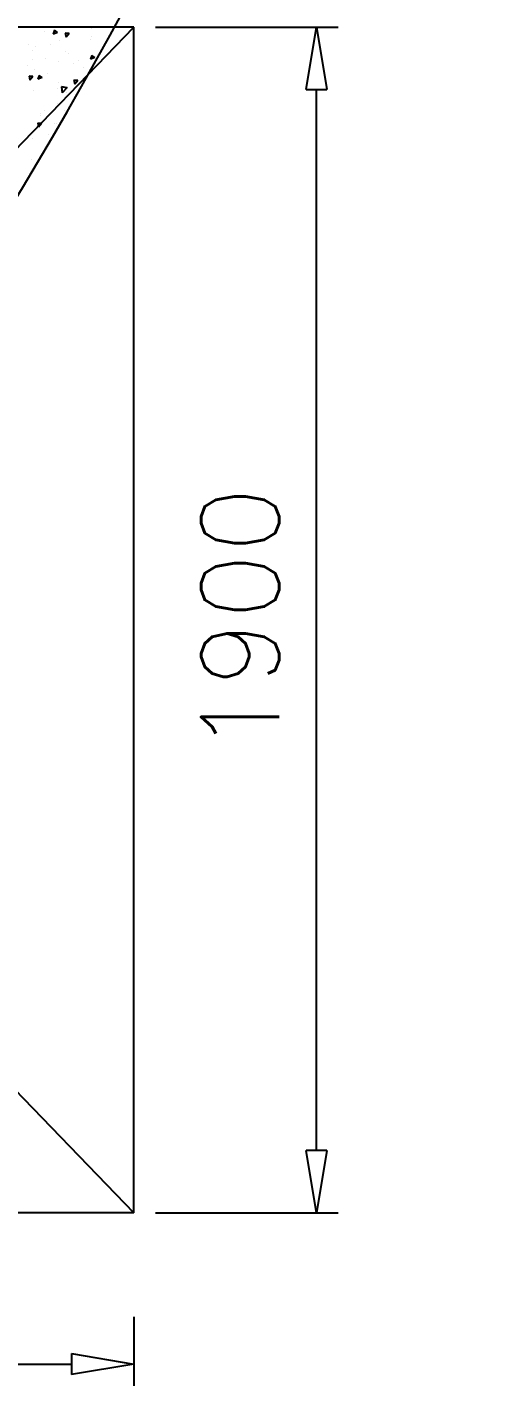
# Model space of a CAD drawing. Header units: millimetres. Extents: x 331487 to 517269, y 198509 to 399936.
# Drawn here: x 441978 to 442729, y 307531 to 309709 of the extents above; entities that cross this region are included whole.
import ezdxf

# ---------------------------------------------------------------- set-up
doc = ezdxf.new("R2010")
doc.units = ezdxf.units.MM
doc.header["$MEASUREMENT"] = 0
doc.layers.add('COLUMN', color=6, linetype='Continuous')
doc.layers.add('FOOTING', color=5, linetype='Continuous')
doc.styles.add('RO', font='romans.shx', dxfattribs={"height": 125})

# ---------------------------------------------------------------- blocks, each defined once
blk = doc.blocks.new('_ClosedBlank')
at = {"color": 0, "linetype": 'ByBlock', "lineweight": -2}
for p, q in [((-1, 0.167), (0, 0)), ((-1, 0.167), (-1, -0.167)), ((0, 0), (-1, -0.167))]:
    blk.add_line(p, q, dxfattribs=at)

msp = doc.modelspace()

# ---------------------------------------------------------------- linework, layer by layer
at = {"layer": 'COLUMN', "color": 2, "linetype": 'Continuous'}
for p, q in [((442006.8, 309701.6), (442006.8, 309701.6)), ((442022.1, 309703.6), (442020, 309697.6)), ((442027, 309700.3), (442020, 309697.6)), ((442027, 309700.3), (442022.1, 309703.6)), ((442030.3, 309686.7), (442030.3, 309686.7)), ((442045.5, 309698.3), (442039.5, 309698.8)), ((442039.5, 309698.8), (442040.7, 309692.5)), ((442045.5, 309698.3), (442040.7, 309692.6)), ((442079.5, 309689.1), (442079.5, 309689.1)), ((442080.8, 309706.5), (442080.8, 309706.5)), ((442081.6, 309693.7), (442081.6, 309693.7)), ((441979.8, 309680.3), (441979.8, 309680.3)), ((441986.4, 309671.4), (441986.4, 309671.4)), ((441991.3, 309677.5), (441991.3, 309677.5)), ((442016.3, 309680.8), (442016.3, 309680.8)), ((442039.8, 309669.1), (442039.8, 309669.1)), ((442045, 309666.7), (442045, 309666.7)), ((442093.2, 309666.9), (442093.2, 309666.9)), ((441978.6, 309647), (441978.6, 309647)), ((441986.6, 309656.6), (441986.6, 309656.6)), ((442007.5, 309657.9), (442007.5, 309657.9)), ((442029.1, 309653.4), (442029.1, 309653.4)), ((442053.2, 309649.7), (442053.2, 309649.7)), ((442060.9, 309655.7), (442060.9, 309655.7)), ((442068.9, 309644.7), (442068.9, 309644.7)), ((442081.8, 309663.4), (442079.7, 309657.3)), ((442086.7, 309660), (442079.7, 309657.3)), ((442080.4, 309660.4), (442080.4, 309660.4)), ((442086.7, 309660), (442081.8, 309663.4)), ((441987.7, 309629.4), (441981.7, 309629.9)), ((441981.7, 309629.9), (441982.8, 309623.6)), ((441987.7, 309629.4), (441982.8, 309623.6)), ((441990, 309641.4), (441990, 309641.4)), ((441997.7, 309631.1), (441995.7, 309625.1)), ((442002.7, 309627.8), (441995.7, 309625.1)), ((442002.7, 309627.8), (441997.7, 309631.1)), ((442010.6, 309634.7), (442010.6, 309634.7)), ((442059.4, 309623.1), (442053.4, 309623.6)), ((442053.4, 309623.6), (442054.6, 309617.3)), ((442059.4, 309623.1), (442054.6, 309617.3)), ((441988, 309606.8), (441988, 309606.8)), ((442026.9, 309610.2), (442026.9, 309610.2)), ((442027.9, 309620.1), (442027.9, 309620.1)), ((442033.4, 309612.9), (442034.5, 309603.5)), ((442042.3, 309611.6), (442033.4, 309612.9)), ((442042.4, 309611.7), (442034.6, 309603.5)), ((442041.4, 309604.6), (442041.4, 309604.6)), ((442064.7, 309615.2), (442064.7, 309615.2)), ((442026.7, 309586.8), (442026.7, 309586.8)), ((442000.4, 309567.2), (442000.4, 309567.2)), ((442000.5, 309570.8), (442000.5, 309570.8)), ((442006.5, 309575), (442006.5, 309575)), ((442038.4, 309575.8), (442038.4, 309575.8)), ((442001.5, 309554.1), (441995.6, 309554.7)), ((441995.6, 309554.7), (441996.7, 309548.4)), ((442001.5, 309554.1), (441996.7, 309548.4)), ((442012.1, 309536.3), (442012.1, 309536.3)), ((442021.5, 309553.8), (442021.5, 309553.8)), ((442025.4, 309553.5), (442025.4, 309553.5)), ((441986.4, 309530), (441986.4, 309530)), ((441985.8, 309496.9), (441985.8, 309496.9))]:
    msp.add_line(p, q, dxfattribs=at)
at = {"layer": 'COLUMN'}
for centre, radius, start, end in [((436258.4, 312903), 6674.2, 319.95862, 345.82397), ((436258.3, 312903.3), 6524.6, 321.63981, 345.48962)]:
    msp.add_arc(centre, radius, start, end, dxfattribs=at)
at = {"layer": 'FOOTING'}
for p, q in [((442149.3, 309708.5), (440149.3, 309708.5)), ((441449.3, 308983.5), (442149.3, 309708.5)), ((442149.3, 307808.5), (442149.3, 309708.5)), ((441449.3, 308533.5), (442149.3, 307808.5)), ((442149.3, 307808.5), (440149.3, 307808.5))]:
    msp.add_line(p, q, dxfattribs=at)
at = {"layer": 'FOOTING', "color": 4}
for p, q in [((442184.3, 309708.5), (442477, 309708.5)), ((442442, 307908.5), (442442, 309608.5)), ((442184.3, 307808.5), (442477, 307808.5)), ((442149.3, 307641.8), (442149.3, 307531.1)), ((440249.3, 307566.1), (442049.3, 307566.1))]:
    msp.add_line(p, q, dxfattribs=at)

# ---------------------------------------------------------------- block references
at = {"layer": 'FOOTING', "color": 4, "xscale": 100, "yscale": 100, "zscale": 100}
for p, rotation in [((442442, 309708.5), 90), ((442442, 307808.5), 270)]:
    msp.add_blockref('_ClosedBlank', p, dxfattribs=dict(at, rotation=rotation))
msp.add_blockref('_ClosedBlank', (442149.3, 307566.1), dxfattribs=at)

# ---------------------------------------------------------------- texts
at = {"layer": 'FOOTING', "color": 3, "insert": (442319.5, 308758.5), "char_height": 125, "attachment_point": 5, "rotation": 90, "style": 'RO'}
msp.add_mtext('1900', dxfattribs=at)

doc.saveas('drawing.dxf')
